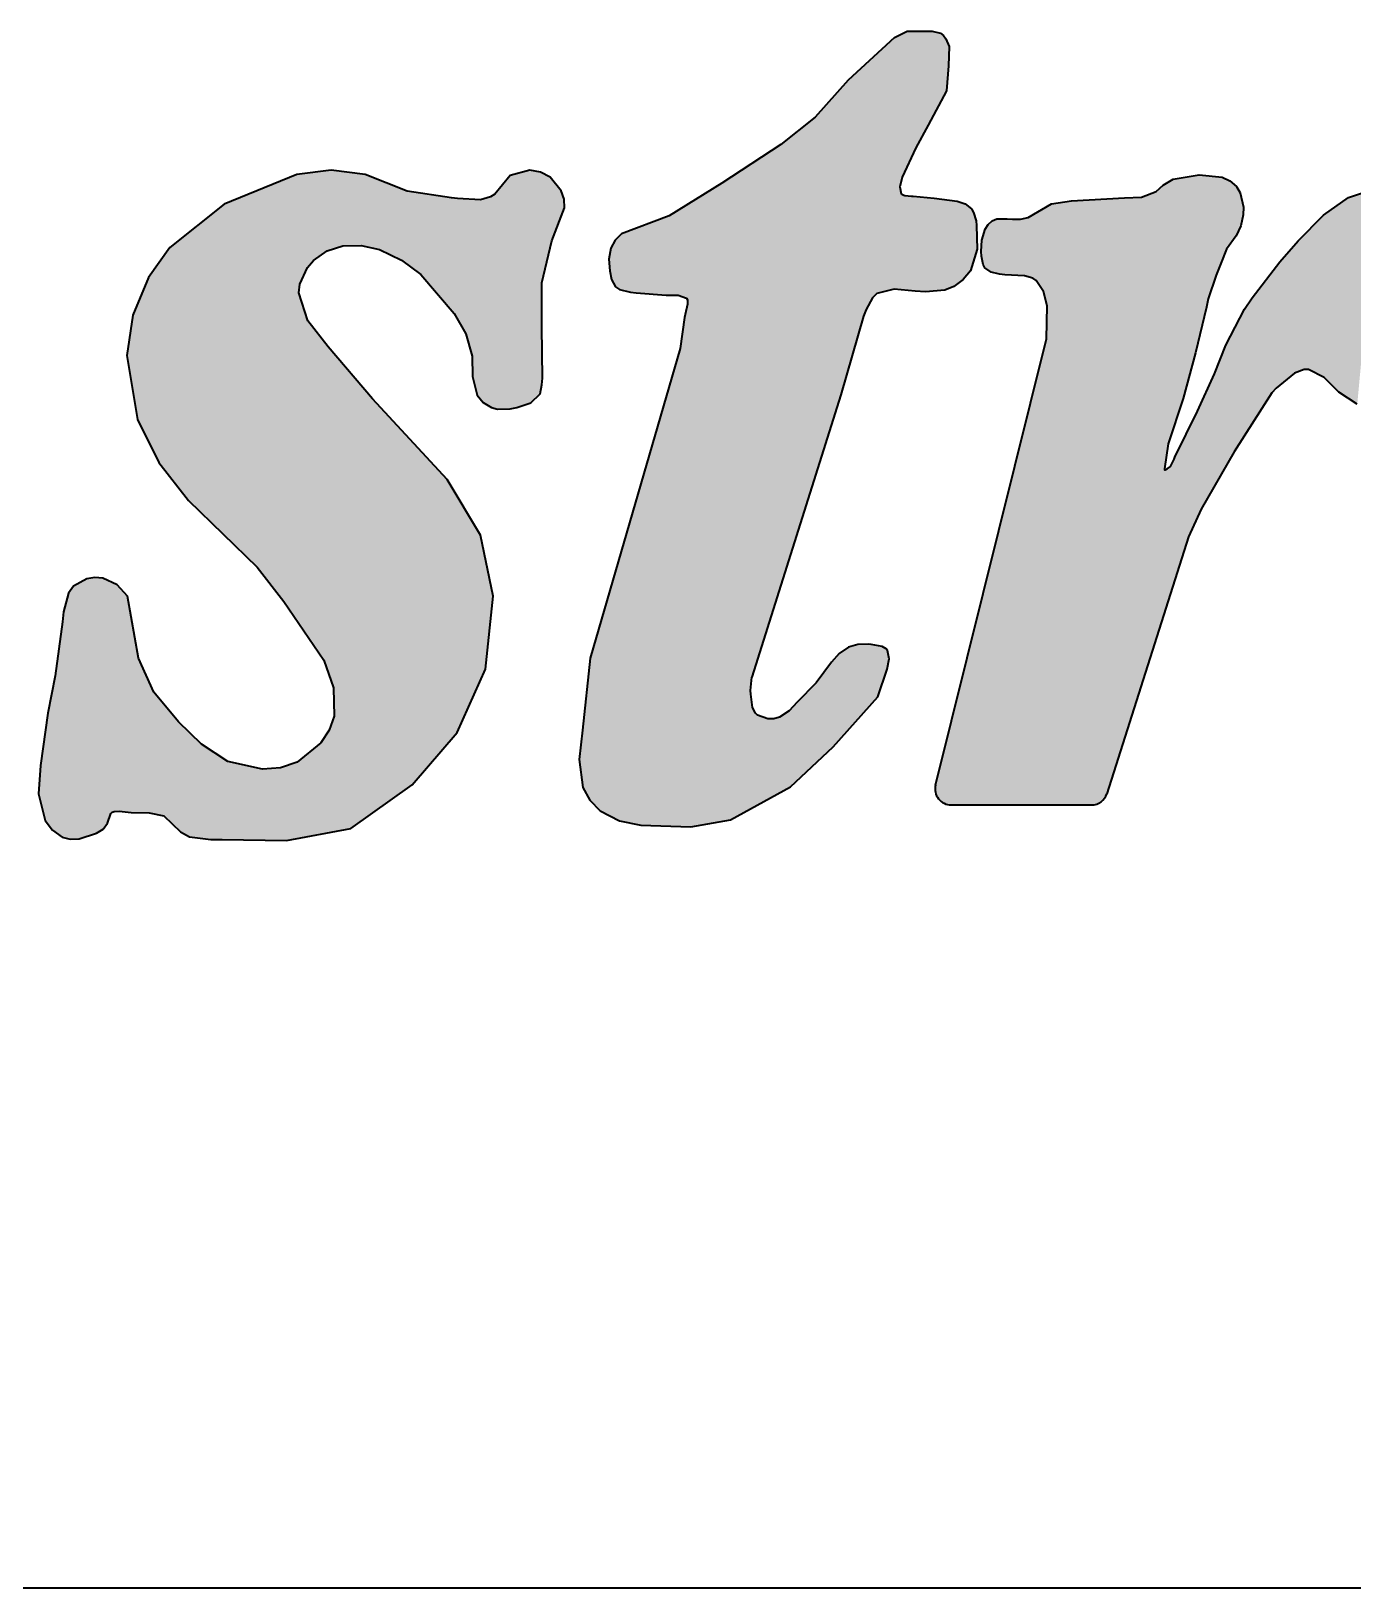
# Model space of a CAD drawing. Extents: x 23 to 417, y 3 to 294.
# Drawn here: x 304.883 to 306.885, y 38.237 to 40.595 of the extents above; entities that cross this region are included whole.
import ezdxf

# ---------------------------------------------------------------- set-up
doc = ezdxf.new("R2010")
doc.units = 0

msp = doc.modelspace()

# ---------------------------------------------------------------- linework, layer by layer
at = {"color": 6, "lineweight": 35, "ltscale": 0.017405}
msp.add_line((306.2531, 39.4533), (306.4212, 40.1289), dxfattribs=at)
msp.add_line((306.2531, 39.4533), (306.4212, 40.1289), dxfattribs=at)
at = {"color": 6, "lineweight": 35, "ltscale": 0.012203}
msp.add_line((305.8661, 40.1142), (305.7299, 39.6454), dxfattribs=at)
msp.add_line((305.8661, 40.1142), (305.7299, 39.6454), dxfattribs=at)
at = {"color": 6, "lineweight": 35, "ltscale": 0.011218}
msp.add_line((306.1098, 40.0444), (305.9748, 39.6165), dxfattribs=at)
msp.add_line((306.1098, 40.0444), (305.9748, 39.6165), dxfattribs=at)
at = {"color": 6, "lineweight": 35, "ltscale": 0.010206}
msp.add_line((306.636, 39.8292), (306.5125, 39.4401), dxfattribs=at)
msp.add_line((306.636, 39.8292), (306.5125, 39.4401), dxfattribs=at)
at = {"color": 6, "lineweight": 35, "ltscale": 0.005319}
msp.add_line((306.2766, 39.4232), (306.4894, 39.4232), dxfattribs=at)
msp.add_line((306.2766, 39.4232), (306.4894, 39.4232), dxfattribs=at)
at = {"color": 7, "lineweight": 35}
msp.add_line((250.7625, 38.2375), (337.7625, 38.2375), dxfattribs=at)
at = {"color": 6, "lineweight": 35}
for points in [[(306.1906, 40.5854), (306.1209, 40.5207), (306.0707, 40.4648), (306.0189, 40.4233), (305.9294, 40.3646), (305.8498, 40.3155), (305.7773, 40.2881), (305.7678, 40.2783), (305.7612, 40.2666), (305.7583, 40.2499), (305.7597, 40.2318), (305.7624, 40.2187), (305.7682, 40.208), (305.7745, 40.2037), (305.791, 40.1995), (305.7997, 40.1985), (305.845, 40.1953), (305.8634, 40.1953), (305.8761, 40.1905), (305.8772, 40.1881), (305.8776, 40.1817), (305.8738, 40.1657), (305.8726, 40.1616), (305.8661, 40.1142)], [(306.1906, 40.5854), (306.1209, 40.5207), (306.0707, 40.4648), (306.0189, 40.4233), (305.9294, 40.3646), (305.8498, 40.3155), (305.7773, 40.2881), (305.7678, 40.2783), (305.7612, 40.2666), (305.7583, 40.2499), (305.7597, 40.2318), (305.7624, 40.2187), (305.7682, 40.208), (305.7745, 40.2037), (305.791, 40.1995), (305.7997, 40.1985), (305.845, 40.1953), (305.8634, 40.1953), (305.8761, 40.1905), (305.8772, 40.1881), (305.8776, 40.1817), (305.8738, 40.1657), (305.8726, 40.1616), (305.8661, 40.1142)], [(306.1906, 40.5854), (306.2102, 40.595), (306.2336, 40.595), (306.2477, 40.5951), (306.2604, 40.5921), (306.265, 40.5884), (306.2688, 40.5835), (306.2735, 40.5717), (306.2725, 40.5425), (306.2696, 40.5045), (306.2419, 40.4525), (306.2234, 40.4184), (306.2026, 40.3738), (306.1987, 40.3594), (306.2008, 40.3487), (306.2023, 40.3475), (306.2063, 40.3461), (306.2165, 40.3451), (306.2191, 40.345), (306.2509, 40.3419), (306.2859, 40.3378), (306.2979, 40.3333), (306.3074, 40.3258), (306.3107, 40.3205), (306.3143, 40.3077), (306.3152, 40.3008), (306.3161, 40.2648), (306.3058, 40.2323), (306.2947, 40.2187), (306.2806, 40.2084), (306.2673, 40.203), (306.2379, 40.2001), (306.222, 40.2012), (306.1904, 40.2042), (306.1642, 40.1978), (306.1577, 40.1914), (306.148, 40.1736), (306.1441, 40.1636), (306.1098, 40.0444)], [(306.1906, 40.5854), (306.2102, 40.595), (306.2336, 40.595), (306.2477, 40.5951), (306.2604, 40.5921), (306.265, 40.5884), (306.2688, 40.5835), (306.2735, 40.5717), (306.2725, 40.5425), (306.2696, 40.5045), (306.2419, 40.4525), (306.2234, 40.4184), (306.2026, 40.3738), (306.1987, 40.3594), (306.2008, 40.3487), (306.2023, 40.3475), (306.2063, 40.3461), (306.2165, 40.3451), (306.2191, 40.345), (306.2509, 40.3419), (306.2859, 40.3378), (306.2979, 40.3333), (306.3074, 40.3258), (306.3107, 40.3205), (306.3143, 40.3077), (306.3152, 40.3008), (306.3161, 40.2648), (306.3058, 40.2323), (306.2947, 40.2187), (306.2806, 40.2084), (306.2673, 40.203), (306.2379, 40.2001), (306.222, 40.2012), (306.1904, 40.2042), (306.1642, 40.1978), (306.1577, 40.1914), (306.148, 40.1736), (306.1441, 40.1636), (306.1098, 40.0444)], [(306.4212, 40.1289), (306.4218, 40.1792), (306.4165, 40.201), (306.4056, 40.2176), (306.4004, 40.2209), (306.3878, 40.2244), (306.3578, 40.226), (306.3499, 40.2268), (306.3373, 40.2299), (306.3278, 40.2364), (306.3249, 40.2416), (306.3225, 40.2543), (306.3223, 40.2611), (306.3232, 40.2787), (306.3282, 40.2951), (306.3327, 40.3024), (306.3389, 40.308), (306.3456, 40.3106), (306.3614, 40.3108), (306.3696, 40.3101), (306.3819, 40.3103), (306.3934, 40.313), (306.4284, 40.3336), (306.4588, 40.338), (306.5392, 40.3424), (306.5649, 40.3436), (306.5871, 40.352), (306.5978, 40.362), (306.6129, 40.3709), (306.6523, 40.3775), (306.6868, 40.374), (306.6987, 40.3682), (306.7086, 40.3596), (306.7143, 40.3503), (306.7191, 40.3283), (306.7188, 40.3168), (306.7151, 40.3003), (306.7081, 40.2853), (306.6938, 40.2647), (306.6851, 40.2434), (306.6782, 40.2256), (306.666, 40.1898), (306.6631, 40.1769)], [(306.4212, 40.1289), (306.4218, 40.1792), (306.4165, 40.201), (306.4056, 40.2176), (306.4004, 40.2209), (306.3878, 40.2244), (306.3578, 40.226), (306.3499, 40.2268), (306.3373, 40.2299), (306.3278, 40.2364), (306.3249, 40.2416), (306.3225, 40.2543), (306.3223, 40.2611), (306.3232, 40.2787), (306.3282, 40.2951), (306.3327, 40.3024), (306.3389, 40.308), (306.3456, 40.3106), (306.3614, 40.3108), (306.3696, 40.3101), (306.3819, 40.3103), (306.3934, 40.313), (306.4284, 40.3336), (306.4588, 40.338), (306.5392, 40.3424), (306.5649, 40.3436), (306.5871, 40.352), (306.5978, 40.362), (306.6129, 40.3709), (306.6523, 40.3775), (306.6868, 40.374), (306.6987, 40.3682), (306.7086, 40.3596), (306.7143, 40.3503), (306.7191, 40.3283), (306.7188, 40.3168), (306.7151, 40.3003), (306.7081, 40.2853), (306.6938, 40.2647), (306.6851, 40.2434), (306.6782, 40.2256), (306.666, 40.1898), (306.6631, 40.1769)], [(306.721, 40.1738), (306.7325, 40.1911), (306.7744, 40.2457), (306.8022, 40.2777), (306.8406, 40.3164), (306.8783, 40.3431), (306.922, 40.3575)], [(306.721, 40.1738), (306.7325, 40.1911), (306.7744, 40.2457), (306.8022, 40.2777), (306.8406, 40.3164), (306.8783, 40.3431), (306.922, 40.3575)], [(306.6631, 40.1769), (306.6466, 40.1078), (306.6281, 40.0385), (306.6052, 39.9703), (306.5999, 39.9323), (306.5996, 39.9311), (306.5998, 39.9305), (306.6007, 39.9307), (306.6008, 39.9307), (306.604, 39.932), (306.6088, 39.9358), (306.6144, 39.9467), (306.6154, 39.9497), (306.6496, 40.0193), (306.6752, 40.0759), (306.6924, 40.1193), (306.721, 40.1738)], [(306.6631, 40.1769), (306.6466, 40.1078), (306.6281, 40.0385), (306.6052, 39.9703), (306.5999, 39.9323), (306.5996, 39.9311), (306.5998, 39.9305), (306.6007, 39.9307), (306.6008, 39.9307), (306.604, 39.932), (306.6088, 39.9358), (306.6144, 39.9467), (306.6154, 39.9497), (306.6496, 40.0193), (306.6752, 40.0759), (306.6924, 40.1193), (306.721, 40.1738)], [(306.8916, 40.03), (306.8637, 40.0484), (306.8415, 40.0703), (306.8179, 40.0828), (306.811, 40.0825), (306.7967, 40.077), (306.7686, 40.0542), (306.7623, 40.0474), (306.7051, 39.9581), (306.6551, 39.8712), (306.636, 39.8292)], [(306.8916, 40.03), (306.8637, 40.0484), (306.8415, 40.0703), (306.8179, 40.0828), (306.811, 40.0825), (306.7967, 40.077), (306.7686, 40.0542), (306.7623, 40.0474), (306.7051, 39.9581), (306.6551, 39.8712), (306.636, 39.8292)], [(305.7299, 39.6454), (305.7182, 39.5363), (305.7133, 39.4921), (305.719, 39.4498), (305.7296, 39.4302), (305.7451, 39.4141), (305.7742, 39.3993), (305.8069, 39.3925), (305.8823, 39.3902), (305.9427, 39.4007), (306.0336, 39.4506), (306.0978, 39.511), (306.1656, 39.587), (306.1798, 39.6287), (306.1827, 39.6442), (306.1805, 39.657), (306.1783, 39.6595), (306.1721, 39.6631), (306.1555, 39.6663), (306.1512, 39.6665), (306.1354, 39.6661), (306.1214, 39.6621), (306.1073, 39.6525), (306.0952, 39.6396), (306.0721, 39.608), (306.0434, 39.579), (306.0312, 39.5657), (306.0167, 39.5559), (306.008, 39.5537), (305.999, 39.5535), (305.9833, 39.5592), (305.9802, 39.5624), (305.976, 39.5706), (305.9731, 39.5911), (305.973, 39.5965), (305.9748, 39.6165)], [(305.7299, 39.6454), (305.7182, 39.5363), (305.7133, 39.4921), (305.719, 39.4498), (305.7296, 39.4302), (305.7451, 39.4141), (305.7742, 39.3993), (305.8069, 39.3925), (305.8823, 39.3902), (305.9427, 39.4007), (306.0336, 39.4506), (306.0978, 39.511), (306.1656, 39.587), (306.1798, 39.6287), (306.1827, 39.6442), (306.1805, 39.657), (306.1783, 39.6595), (306.1721, 39.6631), (306.1555, 39.6663), (306.1512, 39.6665), (306.1354, 39.6661), (306.1214, 39.6621), (306.1073, 39.6525), (306.0952, 39.6396), (306.0721, 39.608), (306.0434, 39.579), (306.0312, 39.5657), (306.0167, 39.5559), (306.008, 39.5537), (305.999, 39.5535), (305.9833, 39.5592), (305.9802, 39.5624), (305.976, 39.5706), (305.9731, 39.5911), (305.973, 39.5965), (305.9748, 39.6165)]]:
    msp.add_lwpolyline(points, dxfattribs=at)
msp.add_lwpolyline([(305.658, 40.0697), (305.6568, 40.1471), (305.6569, 40.2137), (305.6717, 40.2775), (305.6913, 40.3277), (305.6904, 40.3405), (305.6863, 40.353), (305.6693, 40.3739), (305.6547, 40.3815), (305.6384, 40.3846), (305.6089, 40.3763), (305.5854, 40.3482), (305.5791, 40.344), (305.5641, 40.3398), (305.5289, 40.3415), (305.5199, 40.3426), (305.4528, 40.3528), (305.3893, 40.3779), (305.3379, 40.3845), (305.2857, 40.3779), (305.1759, 40.3332), (305.0935, 40.2673), (305.0614, 40.2218), (305.0377, 40.1647), (305.0282, 40.1037), (305.0444, 40.0067), (305.0768, 39.9416), (305.1219, 39.8843), (305.2258, 39.7831), (305.2661, 39.7313), (305.3269, 39.6422), (305.3415, 39.6006), (305.3421, 39.5578), (305.3346, 39.5366), (305.3222, 39.5172), (305.2865, 39.4882), (305.2609, 39.4796), (305.2338, 39.4773), (305.1813, 39.4892), (305.1415, 39.5151), (305.1068, 39.5492), (305.0692, 39.5942), (305.046, 39.6457), (305.0294, 39.7396), (305.0136, 39.7567), (304.992, 39.7665), (304.9799, 39.7674), (304.9679, 39.7657), (304.9477, 39.7547), (304.9399, 39.7437), (304.9327, 39.7156), (304.9312, 39.7005), (304.9196, 39.6188), (304.9089, 39.5623), (304.8974, 39.483), (304.8948, 39.4401), (304.9048, 39.3998), (304.9157, 39.3849), (304.9303, 39.3745), (304.9427, 39.3714), (304.956, 39.3717), (304.9823, 39.3802), (304.9923, 39.3866), (304.9991, 39.3957), (305.0041, 39.41), (305.0063, 39.4122), (305.0093, 39.4134), (305.0168, 39.414), (305.0348, 39.4117), (305.0621, 39.4113), (305.0842, 39.4067), (305.1094, 39.3823), (305.1233, 39.3749), (305.1558, 39.3708), (305.1729, 39.371), (305.2703, 39.3693), (305.3677, 39.3876), (305.4607, 39.4536), (305.5286, 39.5327), (305.5714, 39.6288), (305.5833, 39.7396), (305.5639, 39.8315), (305.5135, 39.9159), (305.4006, 40.038), (305.3333, 40.1171), (305.3026, 40.1561), (305.2886, 40.1988), (305.2905, 40.2119), (305.3022, 40.237), (305.3112, 40.2477), (305.3317, 40.2622), (305.3553, 40.2698), (305.3834, 40.2705), (305.411, 40.2643), (305.4442, 40.2484), (305.4735, 40.2263), (305.5242, 40.1672), (305.5416, 40.1364), (305.5511, 40.1026), (305.5519, 40.0719), (305.5587, 40.0436), (305.5681, 40.0326), (305.5806, 40.025), (305.5896, 40.0226), (305.6087, 40.023), (305.6188, 40.025), (305.6404, 40.0322), (305.6543, 40.0459), (305.6567, 40.0594)], close=True, dxfattribs=at)
msp.add_lwpolyline([(305.658, 40.0697), (305.6568, 40.1471), (305.6569, 40.2137), (305.6717, 40.2775), (305.6913, 40.3277), (305.6904, 40.3405), (305.6863, 40.353), (305.6693, 40.3739), (305.6547, 40.3815), (305.6384, 40.3846), (305.6089, 40.3763), (305.5854, 40.3482), (305.5791, 40.344), (305.5641, 40.3398), (305.5289, 40.3415), (305.5199, 40.3426), (305.4528, 40.3528), (305.3893, 40.3779), (305.3379, 40.3845), (305.2857, 40.3779), (305.1759, 40.3332), (305.0935, 40.2673), (305.0614, 40.2218), (305.0377, 40.1647), (305.0282, 40.1037), (305.0444, 40.0067), (305.0768, 39.9416), (305.1219, 39.8843), (305.2258, 39.7831), (305.2661, 39.7313), (305.3269, 39.6422), (305.3415, 39.6006), (305.3421, 39.5578), (305.3346, 39.5366), (305.3222, 39.5172), (305.2865, 39.4882), (305.2609, 39.4796), (305.2338, 39.4773), (305.1813, 39.4892), (305.1415, 39.5151), (305.1068, 39.5492), (305.0692, 39.5942), (305.046, 39.6457), (305.0294, 39.7396), (305.0136, 39.7567), (304.992, 39.7665), (304.9799, 39.7674), (304.9679, 39.7657), (304.9477, 39.7547), (304.9399, 39.7437), (304.9327, 39.7156), (304.9312, 39.7005), (304.9196, 39.6188), (304.9089, 39.5623), (304.8974, 39.483), (304.8948, 39.4401), (304.9048, 39.3998), (304.9157, 39.3849), (304.9303, 39.3745), (304.9427, 39.3714), (304.956, 39.3717), (304.9823, 39.3802), (304.9923, 39.3866), (304.9991, 39.3957), (305.0041, 39.41), (305.0063, 39.4122), (305.0093, 39.4134), (305.0168, 39.414), (305.0348, 39.4117), (305.0621, 39.4113), (305.0842, 39.4067), (305.1094, 39.3823), (305.1233, 39.3749), (305.1558, 39.3708), (305.1729, 39.371), (305.2703, 39.3693), (305.3677, 39.3876), (305.4607, 39.4536), (305.5286, 39.5327), (305.5714, 39.6288), (305.5833, 39.7396), (305.5639, 39.8315), (305.5135, 39.9159), (305.4006, 40.038), (305.3333, 40.1171), (305.3026, 40.1561), (305.2886, 40.1988), (305.2905, 40.2119), (305.3022, 40.237), (305.3112, 40.2477), (305.3317, 40.2622), (305.3553, 40.2698), (305.3834, 40.2705), (305.411, 40.2643), (305.4442, 40.2484), (305.4735, 40.2263), (305.5242, 40.1672), (305.5416, 40.1364), (305.5511, 40.1026), (305.5519, 40.0719), (305.5587, 40.0436), (305.5681, 40.0326), (305.5806, 40.025), (305.5896, 40.0226), (305.6087, 40.023), (305.6188, 40.025), (305.6404, 40.0322), (305.6543, 40.0459), (305.6567, 40.0594)], close=True, dxfattribs=at)
for centre, start, end in [((306.2766, 39.4474), 166.0251, 270), ((306.2766, 39.4474), 166.0251, 270), ((306.4894, 39.4474), 270, 342.3957), ((306.4894, 39.4474), 270, 342.3957)]:
    msp.add_arc(centre, 0.0242, start, end, dxfattribs=at)
at = {"color": 6, "lineweight": 5}
for points in [[(306.1906, 40.5854), (306.1209, 40.5207), (306.148, 40.1736), (306.1441, 40.1636)], [(306.1906, 40.5854), (306.1441, 40.1636), (306.1209, 40.5207)], [(306.1906, 40.5854), (306.1577, 40.1914), (306.1441, 40.1636), (306.148, 40.1736)], [(306.1906, 40.5854), (306.148, 40.1736), (306.1642, 40.1978), (306.1577, 40.1914)], [(306.1906, 40.5854), (306.1904, 40.2042), (306.1577, 40.1914), (306.1642, 40.1978)], [(306.1906, 40.5854), (306.1642, 40.1978), (306.1987, 40.3594), (306.1904, 40.2042)], [(306.1906, 40.5854), (306.2102, 40.595), (306.1904, 40.2042), (306.1987, 40.3594)], [(306.1906, 40.5854), (306.1987, 40.3594), (306.2102, 40.595)], [(306.1987, 40.3594), (306.2026, 40.3738), (306.2102, 40.595), (306.2234, 40.4184)], [(306.2102, 40.595), (306.2026, 40.3738), (306.1987, 40.3594)], [(306.2336, 40.595), (306.2234, 40.4184), (306.2102, 40.595), (306.2026, 40.3738)], [(306.2102, 40.595), (306.2234, 40.4184), (306.2336, 40.595), (306.2419, 40.4525)], [(306.2477, 40.5951), (306.2419, 40.4525), (306.2336, 40.595), (306.2234, 40.4184)], [(306.2336, 40.595), (306.2419, 40.4525), (306.2477, 40.5951)], [(306.2696, 40.5045), (306.2604, 40.5921), (306.2419, 40.4525), (306.2477, 40.5951)], [(306.2696, 40.5045), (306.2419, 40.4525), (306.2604, 40.5921), (306.2477, 40.5951)], [(306.2696, 40.5045), (306.2688, 40.5835), (306.2604, 40.5921), (306.265, 40.5884)], [(306.2696, 40.5045), (306.2604, 40.5921), (306.2688, 40.5835), (306.265, 40.5884)], [(306.2696, 40.5045), (306.2725, 40.5425), (306.2688, 40.5835), (306.2735, 40.5717)], [(306.2696, 40.5045), (306.2688, 40.5835), (306.2725, 40.5425), (306.2735, 40.5717)], [(306.1098, 40.0444), (306.1441, 40.1636), (306.0707, 40.4648), (306.1209, 40.5207)], [(306.1098, 40.0444), (306.0707, 40.4648), (306.1441, 40.1636), (306.1209, 40.5207)], [(306.1098, 40.0444), (306.0707, 40.4648), (305.9748, 39.6165), (306.0189, 40.4233)], [(306.1098, 40.0444), (305.9748, 39.6165), (306.0707, 40.4648), (306.0189, 40.4233)], [(305.9427, 39.4007), (305.8823, 39.3902), (306.0189, 40.4233), (305.9294, 40.3646)], [(305.9294, 40.3646), (305.9427, 39.4007), (306.0189, 40.4233), (305.973, 39.5965)], [(305.9427, 39.4007), (306.0189, 40.4233), (305.9731, 39.5911), (305.973, 39.5965)], [(306.0189, 40.4233), (305.973, 39.5965), (305.9748, 39.6165)], [(305.973, 39.5965), (306.0189, 40.4233), (305.9748, 39.6165)], [(305.2857, 40.3779), (305.1759, 40.3332), (305.2661, 39.7313), (305.2258, 39.7831)], [(305.2857, 40.3779), (305.1759, 40.3332), (305.2661, 39.7313), (305.2258, 39.7831)], [(305.2857, 40.3779), (305.2661, 39.7313), (305.2905, 40.2119), (305.2886, 40.1988)], [(305.2857, 40.3779), (305.2661, 39.7313), (305.2905, 40.2119), (305.2886, 40.1988)], [(305.3379, 40.3845), (305.2857, 40.3779), (305.3022, 40.237), (305.2905, 40.2119)], [(305.3379, 40.3845), (305.2857, 40.3779), (305.3022, 40.237), (305.2905, 40.2119)], [(305.3379, 40.3845), (305.3022, 40.237), (305.3317, 40.2622), (305.3112, 40.2477)], [(305.3379, 40.3845), (305.3022, 40.237), (305.3317, 40.2622), (305.3112, 40.2477)], [(305.3379, 40.3845), (305.3317, 40.2622), (305.3553, 40.2698)], [(305.3379, 40.3845), (305.3317, 40.2622), (305.3553, 40.2698)], [(305.3893, 40.3779), (305.3379, 40.3845), (305.3834, 40.2705), (305.3553, 40.2698)], [(305.3893, 40.3779), (305.3379, 40.3845), (305.3834, 40.2705), (305.3553, 40.2698)], [(305.3893, 40.3779), (305.3834, 40.2705), (305.4528, 40.3528), (305.411, 40.2643)], [(305.3893, 40.3779), (305.3834, 40.2705), (305.4528, 40.3528), (305.411, 40.2643)], [(305.5854, 40.3482), (305.5896, 40.0226), (305.6089, 40.3763)], [(305.5854, 40.3482), (305.5896, 40.0226), (305.6089, 40.3763)], [(305.5896, 40.0226), (305.6087, 40.023), (305.6089, 40.3763), (305.6188, 40.025)], [(305.5896, 40.0226), (305.6087, 40.023), (305.6089, 40.3763), (305.6188, 40.025)], [(305.6089, 40.3763), (305.6188, 40.025), (305.6384, 40.3846), (305.6404, 40.0322)], [(305.6089, 40.3763), (305.6188, 40.025), (305.6384, 40.3846), (305.6404, 40.0322)], [(305.6384, 40.3846), (305.6404, 40.0322), (305.6547, 40.3815), (305.6543, 40.0459)], [(305.6384, 40.3846), (305.6404, 40.0322), (305.6547, 40.3815), (305.6543, 40.0459)], [(305.6547, 40.3815), (305.6543, 40.0459), (305.6567, 40.0594)], [(305.6547, 40.3815), (305.6543, 40.0459), (305.6567, 40.0594)], [(305.6567, 40.0594), (305.6568, 40.1471), (305.6547, 40.3815), (305.6569, 40.2137)], [(305.6547, 40.3815), (305.6569, 40.2137), (305.6693, 40.3739), (305.6717, 40.2775)], [(305.6567, 40.0594), (305.6568, 40.1471), (305.6547, 40.3815), (305.6569, 40.2137)], [(305.6547, 40.3815), (305.6569, 40.2137), (305.6693, 40.3739), (305.6717, 40.2775)], [(305.6693, 40.3739), (305.6717, 40.2775), (305.6863, 40.353), (305.6913, 40.3277)], [(305.6693, 40.3739), (305.6717, 40.2775), (305.6863, 40.353), (305.6913, 40.3277)], [(305.9294, 40.3646), (305.8498, 40.3155), (305.8761, 40.1905), (305.8634, 40.1953)], [(305.9294, 40.3646), (305.8634, 40.1953), (305.8498, 40.3155)], [(305.9294, 40.3646), (305.8772, 40.1881), (305.8634, 40.1953), (305.8761, 40.1905)], [(305.9294, 40.3646), (305.8761, 40.1905), (305.8776, 40.1817), (305.8772, 40.1881)], [(305.9294, 40.3646), (305.8823, 39.3902), (305.8772, 40.1881), (305.8776, 40.1817)], [(305.8776, 40.1817), (305.8823, 39.3902), (305.9294, 40.3646), (305.9427, 39.4007)], [(306.5996, 39.9311), (306.5978, 40.362), (306.5649, 40.3436), (306.5871, 40.352)], [(306.5996, 39.9311), (306.5871, 40.352), (306.6129, 40.3709), (306.5978, 40.362)], [(306.6129, 40.3709), (306.5978, 40.362), (306.5999, 39.9323), (306.5996, 39.9311)], [(306.5996, 39.9311), (306.6129, 40.3709), (306.5999, 39.9323)], [(306.6129, 40.3709), (306.6052, 39.9703), (306.5999, 39.9323)], [(306.6129, 40.3709), (306.5999, 39.9323), (306.6281, 40.0385), (306.6052, 39.9703)], [(306.6129, 40.3709), (306.6523, 40.3775), (306.6052, 39.9703), (306.6281, 40.0385)], [(306.6129, 40.3709), (306.6281, 40.0385), (306.6523, 40.3775)], [(306.6523, 40.3775), (306.6466, 40.1078), (306.6281, 40.0385)], [(306.6281, 40.0385), (306.6466, 40.1078), (306.6523, 40.3775), (306.6631, 40.1769)], [(306.6868, 40.374), (306.6631, 40.1769), (306.6523, 40.3775), (306.6466, 40.1078)], [(306.6523, 40.3775), (306.6631, 40.1769), (306.6868, 40.374), (306.666, 40.1898)], [(306.6782, 40.2256), (306.666, 40.1898), (306.6868, 40.374), (306.6631, 40.1769)], [(306.6868, 40.374), (306.666, 40.1898), (306.6782, 40.2256)], [(306.6868, 40.374), (306.6851, 40.2434), (306.6782, 40.2256)], [(306.6782, 40.2256), (306.6851, 40.2434), (306.6868, 40.374), (306.6938, 40.2647)], [(306.6987, 40.3682), (306.6938, 40.2647), (306.6868, 40.374), (306.6851, 40.2434)], [(306.6868, 40.374), (306.6938, 40.2647), (306.6987, 40.3682), (306.7081, 40.2853)], [(306.7086, 40.3596), (306.7081, 40.2853), (306.6987, 40.3682), (306.6938, 40.2647)], [(306.6987, 40.3682), (306.7081, 40.2853), (306.7086, 40.3596)], [(305.411, 40.2643), (305.4442, 40.2484), (305.4528, 40.3528), (305.4735, 40.2263)], [(305.411, 40.2643), (305.4442, 40.2484), (305.4528, 40.3528), (305.4735, 40.2263)], [(305.4528, 40.3528), (305.4735, 40.2263), (305.5199, 40.3426), (305.5242, 40.1672)], [(305.4528, 40.3528), (305.4735, 40.2263), (305.5199, 40.3426), (305.5242, 40.1672)], [(305.5199, 40.3426), (305.5242, 40.1672), (305.5289, 40.3415), (305.5416, 40.1364)], [(305.5199, 40.3426), (305.5242, 40.1672), (305.5289, 40.3415), (305.5416, 40.1364)], [(305.5289, 40.3415), (305.5416, 40.1364), (305.5641, 40.3398), (305.5511, 40.1026)], [(305.5289, 40.3415), (305.5416, 40.1364), (305.5641, 40.3398), (305.5511, 40.1026)], [(305.5641, 40.3398), (305.5511, 40.1026), (305.5519, 40.0719)], [(305.5641, 40.3398), (305.5511, 40.1026), (305.5519, 40.0719)], [(305.5519, 40.0719), (305.5587, 40.0436), (305.5641, 40.3398), (305.5681, 40.0326)], [(305.5519, 40.0719), (305.5587, 40.0436), (305.5641, 40.3398), (305.5681, 40.0326)], [(305.5641, 40.3398), (305.5681, 40.0326), (305.5791, 40.344), (305.5806, 40.025)], [(305.5641, 40.3398), (305.5681, 40.0326), (305.5791, 40.344), (305.5806, 40.025)], [(305.5791, 40.344), (305.5806, 40.025), (305.5854, 40.3482), (305.5896, 40.0226)], [(305.5791, 40.344), (305.5806, 40.025), (305.5854, 40.3482), (305.5896, 40.0226)], [(305.6863, 40.353), (305.6913, 40.3277), (305.6904, 40.3405)], [(305.6863, 40.353), (305.6913, 40.3277), (305.6904, 40.3405)], [(306.222, 40.2012), (306.2008, 40.3487), (306.1904, 40.2042), (306.1987, 40.3594)], [(306.222, 40.2012), (306.1904, 40.2042), (306.2008, 40.3487), (306.1987, 40.3594)], [(306.222, 40.2012), (306.2063, 40.3461), (306.2008, 40.3487), (306.2023, 40.3475)], [(306.222, 40.2012), (306.2008, 40.3487), (306.2063, 40.3461), (306.2023, 40.3475)], [(306.222, 40.2012), (306.2191, 40.345), (306.2063, 40.3461), (306.2165, 40.3451)], [(306.222, 40.2012), (306.2063, 40.3461), (306.2191, 40.345), (306.2165, 40.3451)], [(306.2509, 40.3419), (306.2191, 40.345), (306.2379, 40.2001), (306.222, 40.2012)], [(306.2509, 40.3419), (306.2379, 40.2001), (306.2191, 40.345), (306.222, 40.2012)], [(306.2509, 40.3419), (306.2379, 40.2001), (306.2859, 40.3378), (306.2673, 40.203)], [(306.2509, 40.3419), (306.2859, 40.3378), (306.2379, 40.2001), (306.2673, 40.203)], [(306.2673, 40.203), (306.2806, 40.2084), (306.2859, 40.3378), (306.2947, 40.2187)], [(306.2859, 40.3378), (306.2806, 40.2084), (306.2673, 40.203)], [(306.2979, 40.3333), (306.2947, 40.2187), (306.2859, 40.3378), (306.2806, 40.2084)], [(306.2859, 40.3378), (306.2947, 40.2187), (306.2979, 40.3333), (306.3058, 40.2323)], [(306.4284, 40.3336), (306.4588, 40.338), (306.4218, 40.1792), (306.4894, 39.4232)], [(306.4284, 40.3336), (306.4218, 40.1792), (306.4588, 40.338), (306.4894, 39.4232)], [(306.5392, 40.3424), (306.4894, 39.4232), (306.4588, 40.338)], [(306.5392, 40.3424), (306.4588, 40.338), (306.4913, 39.4233), (306.4894, 39.4232)], [(306.5392, 40.3424), (306.4932, 39.4235), (306.4894, 39.4232), (306.4913, 39.4233)], [(306.5392, 40.3424), (306.4913, 39.4233), (306.4951, 39.4239), (306.4932, 39.4235)], [(306.5392, 40.3424), (306.4969, 39.4244), (306.4932, 39.4235), (306.4951, 39.4239)], [(306.5392, 40.3424), (306.4951, 39.4239), (306.4987, 39.425), (306.4969, 39.4244)], [(306.5392, 40.3424), (306.5005, 39.4258), (306.4969, 39.4244), (306.4987, 39.425)], [(306.5392, 40.3424), (306.4987, 39.425), (306.5021, 39.4268), (306.5005, 39.4258)], [(306.5392, 40.3424), (306.5037, 39.4279), (306.5005, 39.4258), (306.5021, 39.4268)], [(306.5392, 40.3424), (306.5021, 39.4268), (306.5052, 39.429), (306.5037, 39.4279)], [(306.5392, 40.3424), (306.5066, 39.4304), (306.5037, 39.4279), (306.5052, 39.429)], [(306.5392, 40.3424), (306.5052, 39.429), (306.5079, 39.4318), (306.5066, 39.4304)], [(306.5392, 40.3424), (306.5091, 39.4333), (306.5066, 39.4304), (306.5079, 39.4318)], [(306.5392, 40.3424), (306.5079, 39.4318), (306.5101, 39.4349), (306.5091, 39.4333)], [(306.5392, 40.3424), (306.5111, 39.4365), (306.5091, 39.4333), (306.5101, 39.4349)], [(306.5392, 40.3424), (306.5101, 39.4349), (306.5119, 39.4383), (306.5111, 39.4365)], [(306.5392, 40.3424), (306.5125, 39.4401), (306.5111, 39.4365), (306.5119, 39.4383)], [(306.5392, 40.3424), (306.5119, 39.4383), (306.5125, 39.4401)], [(306.5996, 39.9311), (306.5649, 40.3436), (306.5125, 39.4401), (306.5392, 40.3424)], [(306.5996, 39.9311), (306.5998, 39.9305), (306.5392, 40.3424), (306.5125, 39.4401)], [(306.5996, 39.9311), (306.5392, 40.3424), (306.5871, 40.352), (306.5649, 40.3436)], [(306.7151, 40.3003), (306.7081, 40.2853), (306.7143, 40.3503), (306.7086, 40.3596)], [(306.7151, 40.3003), (306.7143, 40.3503), (306.7081, 40.2853), (306.7086, 40.3596)], [(306.7151, 40.3003), (306.7143, 40.3503), (306.7188, 40.3168), (306.7191, 40.3283)], [(306.7151, 40.3003), (306.7188, 40.3168), (306.7143, 40.3503), (306.7191, 40.3283)], [(306.8415, 40.0703), (306.8179, 40.0828), (306.8783, 40.3431), (306.8406, 40.3164)], [(306.8783, 40.3431), (306.8406, 40.3164), (306.8637, 40.0484), (306.8415, 40.0703)], [(306.8415, 40.0703), (306.8783, 40.3431), (306.8637, 40.0484)], [(306.8916, 40.03), (306.8637, 40.0484), (306.922, 40.3575), (306.8783, 40.3431)], [(306.8783, 40.3431), (306.8637, 40.0484), (306.922, 40.3575), (306.8916, 40.03)], [(305.2258, 39.7831), (305.1759, 40.3332), (305.1219, 39.8843), (305.0935, 40.2673)], [(305.2258, 39.7831), (305.1759, 40.3332), (305.1219, 39.8843), (305.0935, 40.2673)], [(305.8498, 40.3155), (305.7773, 40.2881), (305.7997, 40.1985), (305.791, 40.1995)], [(305.8498, 40.3155), (305.7997, 40.1985), (305.7773, 40.2881), (305.791, 40.1995)], [(305.8498, 40.3155), (305.7997, 40.1985), (305.8634, 40.1953), (305.845, 40.1953)], [(305.8498, 40.3155), (305.8634, 40.1953), (305.7997, 40.1985), (305.845, 40.1953)], [(306.3074, 40.3258), (306.3058, 40.2323), (306.2979, 40.3333), (306.2947, 40.2187)], [(306.2979, 40.3333), (306.3058, 40.2323), (306.3074, 40.3258)], [(306.3161, 40.2648), (306.3107, 40.3205), (306.3058, 40.2323), (306.3074, 40.3258)], [(306.3161, 40.2648), (306.3058, 40.2323), (306.3107, 40.3205), (306.3074, 40.3258)], [(306.3161, 40.2648), (306.3152, 40.3008), (306.3107, 40.3205), (306.3143, 40.3077)], [(306.3161, 40.2648), (306.3107, 40.3205), (306.3152, 40.3008), (306.3143, 40.3077)], [(306.4284, 40.3336), (306.4056, 40.2176), (306.3934, 40.313), (306.4004, 40.2209)], [(306.4284, 40.3336), (306.3934, 40.313), (306.4056, 40.2176), (306.4004, 40.2209)], [(306.4284, 40.3336), (306.4218, 40.1792), (306.4056, 40.2176), (306.4165, 40.201)], [(306.4284, 40.3336), (306.4056, 40.2176), (306.4218, 40.1792), (306.4165, 40.201)], [(306.7967, 40.077), (306.8022, 40.2777), (306.811, 40.0825), (306.8406, 40.3164)], [(306.8022, 40.2777), (306.811, 40.0825), (306.8406, 40.3164), (306.8179, 40.0828)], [(306.811, 40.0825), (306.8406, 40.3164), (306.8179, 40.0828)], [(306.8406, 40.3164), (306.8179, 40.0828), (306.8415, 40.0703)], [(306.3249, 40.2416), (306.3225, 40.2543), (306.3282, 40.2951), (306.3232, 40.2787)], [(306.3232, 40.2787), (306.3249, 40.2416), (306.3282, 40.2951)], [(306.3249, 40.2416), (306.3282, 40.2951), (306.3278, 40.2364)], [(306.3249, 40.2416), (306.3278, 40.2364), (306.3282, 40.2951), (306.3373, 40.2299)], [(306.3373, 40.2299), (306.3278, 40.2364), (306.3327, 40.3024), (306.3282, 40.2951)], [(306.3282, 40.2951), (306.3373, 40.2299), (306.3327, 40.3024), (306.3389, 40.308)], [(306.3373, 40.2299), (306.3327, 40.3024), (306.3389, 40.308)], [(306.3499, 40.2268), (306.3373, 40.2299), (306.3456, 40.3106), (306.3389, 40.308)], [(306.3499, 40.2268), (306.3456, 40.3106), (306.3373, 40.2299), (306.3389, 40.308)], [(306.3499, 40.2268), (306.3456, 40.3106), (306.3578, 40.226), (306.3614, 40.3108)], [(306.3499, 40.2268), (306.3578, 40.226), (306.3456, 40.3106), (306.3614, 40.3108)], [(306.3878, 40.2244), (306.3578, 40.226), (306.3696, 40.3101), (306.3614, 40.3108)], [(306.3878, 40.2244), (306.3614, 40.3108), (306.3578, 40.226)], [(306.3878, 40.2244), (306.3819, 40.3103), (306.3614, 40.3108), (306.3696, 40.3101)], [(306.3878, 40.2244), (306.3696, 40.3101), (306.3934, 40.313), (306.3819, 40.3103)], [(306.3878, 40.2244), (306.4004, 40.2209), (306.3819, 40.3103), (306.3934, 40.313)], [(306.3878, 40.2244), (306.3934, 40.313), (306.4004, 40.2209)], [(305.1219, 39.8843), (305.0935, 40.2673), (305.0768, 39.9416), (305.0614, 40.2218)], [(305.1219, 39.8843), (305.0935, 40.2673), (305.0768, 39.9416), (305.0614, 40.2218)], [(305.7678, 40.2783), (305.7624, 40.2187), (305.7612, 40.2666), (305.7597, 40.2318)], [(305.7612, 40.2666), (305.7624, 40.2187), (305.7678, 40.2783), (305.7682, 40.208)], [(305.7773, 40.2881), (305.7682, 40.208), (305.7678, 40.2783), (305.7624, 40.2187)], [(305.7678, 40.2783), (305.7682, 40.208), (305.7773, 40.2881), (305.7745, 40.2037)], [(305.791, 40.1995), (305.7745, 40.2037), (305.7773, 40.2881), (305.7682, 40.208)], [(305.7773, 40.2881), (305.7745, 40.2037), (305.791, 40.1995)], [(306.3232, 40.2787), (306.3225, 40.2543), (306.3223, 40.2611)], [(306.3232, 40.2787), (306.3223, 40.2611), (306.3249, 40.2416), (306.3225, 40.2543)], [(306.7686, 40.0542), (306.7744, 40.2457), (306.7967, 40.077), (306.8022, 40.2777)], [(306.7744, 40.2457), (306.7967, 40.077), (306.8022, 40.2777), (306.811, 40.0825)], [(305.7583, 40.2499), (305.7597, 40.2318), (305.7612, 40.2666), (305.7624, 40.2187)], [(305.7612, 40.2666), (305.7597, 40.2318), (305.7583, 40.2499)], [(306.7744, 40.2457), (306.7325, 40.1911), (306.7623, 40.0474), (306.721, 40.1738)], [(306.7623, 40.0474), (306.7325, 40.1911), (306.7686, 40.0542), (306.7744, 40.2457)], [(306.7623, 40.0474), (306.7686, 40.0542), (306.7744, 40.2457), (306.7967, 40.077)], [(305.0768, 39.9416), (305.0614, 40.2218), (305.0444, 40.0067), (305.0377, 40.1647)], [(305.0768, 39.9416), (305.0614, 40.2218), (305.0444, 40.0067), (305.0377, 40.1647)], [(305.2886, 40.1988), (305.2661, 39.7313), (305.3269, 39.6422)], [(305.2886, 40.1988), (305.2661, 39.7313), (305.3269, 39.6422)], [(305.3269, 39.6422), (305.3026, 40.1561), (305.2886, 40.1988)], [(305.3269, 39.6422), (305.3026, 40.1561), (305.2886, 40.1988)], [(305.8823, 39.3902), (305.8776, 40.1817), (305.8726, 40.1616), (305.8738, 40.1657)], [(305.8823, 39.3902), (305.8726, 40.1616), (305.8776, 40.1817), (305.8738, 40.1657)], [(306.4212, 40.1289), (306.4218, 40.1792), (306.2766, 39.4232), (306.4894, 39.4232)], [(306.4212, 40.1289), (306.2766, 39.4232), (306.4218, 40.1792), (306.4894, 39.4232)], [(306.7051, 39.9581), (306.6924, 40.1193), (306.721, 40.1738)], [(306.7623, 40.0474), (306.721, 40.1738), (306.7051, 39.9581), (306.6924, 40.1193)], [(306.7623, 40.0474), (306.7051, 39.9581), (306.7325, 40.1911), (306.721, 40.1738)], [(305.0444, 40.0067), (305.0377, 40.1647), (305.0282, 40.1037)], [(305.0444, 40.0067), (305.0377, 40.1647), (305.0282, 40.1037)], [(305.3415, 39.6006), (305.3333, 40.1171), (305.3269, 39.6422), (305.3026, 40.1561)], [(305.3415, 39.6006), (305.3333, 40.1171), (305.3269, 39.6422), (305.3026, 40.1561)], [(305.8823, 39.3902), (305.8726, 40.1616), (305.8069, 39.3925), (305.8661, 40.1142)], [(305.8823, 39.3902), (305.8069, 39.3925), (305.8726, 40.1616), (305.8661, 40.1142)], [(305.658, 40.0697), (305.6568, 40.1471), (305.6567, 40.0594)], [(305.658, 40.0697), (305.6568, 40.1471), (305.6567, 40.0594)], [(306.4212, 40.1289), (306.2542, 39.4383), (306.2531, 39.4533), (306.2534, 39.4405)], [(306.4212, 40.1289), (306.2531, 39.4533), (306.2542, 39.4381), (306.2534, 39.4404)], [(306.4212, 40.1289), (306.2564, 39.434), (306.2542, 39.4383), (306.2552, 39.4361)], [(306.4212, 40.1289), (306.2542, 39.4381), (306.2565, 39.434), (306.2552, 39.436)], [(306.4212, 40.1289), (306.2594, 39.4303), (306.2564, 39.434), (306.2578, 39.4321)], [(306.4212, 40.1289), (306.2565, 39.434), (306.2595, 39.4303), (306.2579, 39.432)], [(306.4212, 40.1289), (306.2631, 39.4273), (306.2594, 39.4303), (306.2612, 39.4287)], [(306.4212, 40.1289), (306.2595, 39.4303), (306.2632, 39.4273), (306.2613, 39.4287)], [(306.4212, 40.1289), (306.2673, 39.425), (306.2631, 39.4273), (306.2652, 39.4261)], [(306.4212, 40.1289), (306.2632, 39.4273), (306.2674, 39.425), (306.2652, 39.426)], [(306.4212, 40.1289), (306.2719, 39.4236), (306.2673, 39.425), (306.2696, 39.4242)], [(306.4212, 40.1289), (306.2674, 39.425), (306.2719, 39.4236), (306.2696, 39.4242)], [(306.4212, 40.1289), (306.2766, 39.4232), (306.2719, 39.4236), (306.2743, 39.4233)], [(306.4212, 40.1289), (306.2719, 39.4236), (306.2766, 39.4232), (306.2743, 39.4233)], [(305.3421, 39.5578), (305.4006, 40.038), (305.3415, 39.6006), (305.3333, 40.1171)], [(305.3421, 39.5578), (305.4006, 40.038), (305.3415, 39.6006), (305.3333, 40.1171)], [(305.8661, 40.1142), (305.7451, 39.4141), (305.7299, 39.6454), (305.7296, 39.4302)], [(305.7299, 39.6454), (305.7451, 39.4141), (305.8661, 40.1142), (305.7742, 39.3993)], [(305.8069, 39.3925), (305.7742, 39.3993), (305.8661, 40.1142), (305.7451, 39.4141)], [(305.8661, 40.1142), (305.7742, 39.3993), (305.8069, 39.3925)], [(306.6551, 39.8712), (306.6752, 40.0759), (306.7051, 39.9581), (306.6924, 40.1193)], [(306.7051, 39.9581), (306.6924, 40.1193), (306.6752, 40.0759)], [(306.636, 39.8292), (306.6496, 40.0193), (306.6551, 39.8712), (306.6752, 40.0759)], [(306.7051, 39.9581), (306.6752, 40.0759), (306.6551, 39.8712), (306.6496, 40.0193)], [(305.3421, 39.5578), (305.3677, 39.3876), (305.4006, 40.038), (305.4607, 39.4536)], [(305.3421, 39.5578), (305.3677, 39.3876), (305.4006, 40.038), (305.4607, 39.4536)], [(305.4006, 40.038), (305.4607, 39.4536), (305.5135, 39.9159), (305.5286, 39.5327)], [(305.4006, 40.038), (305.4607, 39.4536), (305.5135, 39.9159), (305.5286, 39.5327)], [(306.6144, 39.9467), (306.6154, 39.9497), (306.636, 39.8292), (306.6496, 40.0193)], [(306.6551, 39.8712), (306.6496, 40.0193), (306.636, 39.8292), (306.6154, 39.9497)], [(306.636, 39.8292), (306.604, 39.932), (306.6144, 39.9467), (306.6088, 39.9358)], [(306.636, 39.8292), (306.6144, 39.9467), (306.604, 39.932), (306.6088, 39.9358)], [(306.636, 39.8292), (306.6154, 39.9497), (306.6144, 39.9467)], [(305.5135, 39.9159), (305.5286, 39.5327), (305.5639, 39.8315), (305.5714, 39.6288)], [(305.5135, 39.9159), (305.5286, 39.5327), (305.5639, 39.8315), (305.5714, 39.6288)], [(306.5996, 39.9311), (306.5125, 39.4401), (306.5998, 39.9305)], [(306.636, 39.8292), (306.5125, 39.4401), (306.6007, 39.9307), (306.5998, 39.9305)], [(306.636, 39.8292), (306.6007, 39.9307), (306.5125, 39.4401), (306.5998, 39.9305)], [(306.636, 39.8292), (306.6007, 39.9307), (306.604, 39.932), (306.6008, 39.9307)], [(306.636, 39.8292), (306.604, 39.932), (306.6007, 39.9307), (306.6008, 39.9307)], [(305.5639, 39.8315), (305.5714, 39.6288), (305.5833, 39.7396)], [(305.5639, 39.8315), (305.5714, 39.6288), (305.5833, 39.7396)], [(304.9477, 39.7547), (304.9399, 39.7437), (304.956, 39.3717), (304.9427, 39.3714)], [(304.9477, 39.7547), (304.9399, 39.7437), (304.956, 39.3717), (304.9427, 39.3714)], [(304.9477, 39.7547), (304.956, 39.3717), (304.9679, 39.7657)], [(304.9477, 39.7547), (304.956, 39.3717), (304.9679, 39.7657)], [(304.9823, 39.3802), (304.9799, 39.7674), (304.956, 39.3717), (304.9679, 39.7657)], [(304.9823, 39.3802), (304.9799, 39.7674), (304.956, 39.3717), (304.9679, 39.7657)], [(304.9823, 39.3802), (304.9923, 39.3866), (304.9799, 39.7674), (304.992, 39.7665)], [(304.9823, 39.3802), (304.9923, 39.3866), (304.9799, 39.7674), (304.992, 39.7665)], [(305.0136, 39.7567), (304.992, 39.7665), (304.9991, 39.3957), (304.9923, 39.3866)], [(305.0136, 39.7567), (304.992, 39.7665), (304.9991, 39.3957), (304.9923, 39.3866)], [(305.0136, 39.7567), (304.9991, 39.3957), (305.0063, 39.4122), (305.0041, 39.41)], [(305.0136, 39.7567), (304.9991, 39.3957), (305.0063, 39.4122), (305.0041, 39.41)], [(305.0063, 39.4122), (305.0093, 39.4134), (305.0136, 39.7567), (305.0168, 39.414)], [(305.0063, 39.4122), (305.0093, 39.4134), (305.0136, 39.7567), (305.0168, 39.414)], [(305.0136, 39.7567), (305.0168, 39.414), (305.0294, 39.7396), (305.0348, 39.4117)], [(305.0136, 39.7567), (305.0168, 39.414), (305.0294, 39.7396), (305.0348, 39.4117)], [(304.9399, 39.7437), (304.9327, 39.7156), (304.9427, 39.3714), (304.9312, 39.7005)], [(304.9399, 39.7437), (304.9327, 39.7156), (304.9427, 39.3714), (304.9312, 39.7005)], [(305.0294, 39.7396), (305.0348, 39.4117), (305.046, 39.6457), (305.0621, 39.4113)], [(305.0294, 39.7396), (305.0348, 39.4117), (305.046, 39.6457), (305.0621, 39.4113)], [(304.9427, 39.3714), (304.9312, 39.7005), (304.9303, 39.3745), (304.9196, 39.6188)], [(304.9427, 39.3714), (304.9312, 39.7005), (304.9303, 39.3745), (304.9196, 39.6188)], [(306.1656, 39.587), (306.1214, 39.6621), (306.0978, 39.511), (306.1073, 39.6525)], [(306.1656, 39.587), (306.0978, 39.511), (306.1214, 39.6621), (306.1073, 39.6525)], [(306.1656, 39.587), (306.1512, 39.6665), (306.1214, 39.6621), (306.1354, 39.6661)], [(306.1656, 39.587), (306.1214, 39.6621), (306.1512, 39.6665), (306.1354, 39.6661)], [(306.1656, 39.587), (306.1721, 39.6631), (306.1512, 39.6665), (306.1555, 39.6663)], [(306.1656, 39.587), (306.1512, 39.6665), (306.1721, 39.6631), (306.1555, 39.6663)], [(306.1798, 39.6287), (306.1783, 39.6595), (306.1656, 39.587), (306.1721, 39.6631)], [(306.1798, 39.6287), (306.1656, 39.587), (306.1783, 39.6595), (306.1721, 39.6631)], [(306.1798, 39.6287), (306.1827, 39.6442), (306.1783, 39.6595), (306.1805, 39.657)], [(306.1798, 39.6287), (306.1783, 39.6595), (306.1827, 39.6442), (306.1805, 39.657)], [(305.046, 39.6457), (305.0621, 39.4113), (305.0692, 39.5942), (305.0842, 39.4067)], [(305.046, 39.6457), (305.0621, 39.4113), (305.0692, 39.5942), (305.0842, 39.4067)], [(305.7182, 39.5363), (305.7133, 39.4921), (305.7299, 39.6454), (305.719, 39.4498)], [(305.719, 39.4498), (305.7133, 39.4921), (305.7299, 39.6454), (305.7182, 39.5363)], [(305.719, 39.4498), (305.7296, 39.4302), (305.7299, 39.6454), (305.7451, 39.4141)], [(305.7299, 39.6454), (305.7296, 39.4302), (305.719, 39.4498)], [(306.0978, 39.511), (306.1073, 39.6525), (306.0721, 39.608), (306.0952, 39.6396)], [(306.0978, 39.511), (306.0721, 39.608), (306.1073, 39.6525), (306.0952, 39.6396)], [(304.9303, 39.3745), (304.9196, 39.6188), (304.9157, 39.3849), (304.9089, 39.5623)], [(304.9303, 39.3745), (304.9196, 39.6188), (304.9157, 39.3849), (304.9089, 39.5623)], [(306.0978, 39.511), (306.0721, 39.608), (306.0336, 39.4506), (306.0434, 39.579)], [(306.0978, 39.511), (306.0336, 39.4506), (306.0721, 39.608), (306.0434, 39.579)], [(305.0692, 39.5942), (305.0842, 39.4067), (305.1068, 39.5492), (305.1094, 39.3823)], [(305.0692, 39.5942), (305.0842, 39.4067), (305.1068, 39.5492), (305.1094, 39.3823)], [(305.9731, 39.5911), (305.973, 39.5965), (305.976, 39.5706), (305.9427, 39.4007)], [(305.9427, 39.4007), (305.9731, 39.5911), (305.976, 39.5706)], [(304.9157, 39.3849), (304.9089, 39.5623), (304.9048, 39.3998), (304.8974, 39.483)], [(304.9157, 39.3849), (304.9089, 39.5623), (304.9048, 39.3998), (304.8974, 39.483)], [(306.0336, 39.4506), (305.9802, 39.5624), (305.9427, 39.4007), (305.976, 39.5706)], [(306.0336, 39.4506), (305.9427, 39.4007), (305.9802, 39.5624), (305.976, 39.5706)], [(306.0336, 39.4506), (305.999, 39.5535), (305.9802, 39.5624), (305.9833, 39.5592)], [(306.0336, 39.4506), (305.9802, 39.5624), (305.999, 39.5535), (305.9833, 39.5592)], [(306.0336, 39.4506), (306.0434, 39.579), (306.0167, 39.5559), (306.0312, 39.5657)], [(306.0336, 39.4506), (306.0167, 39.5559), (306.0434, 39.579), (306.0312, 39.5657)], [(305.1068, 39.5492), (305.1094, 39.3823), (305.1415, 39.5151)], [(305.1068, 39.5492), (305.1094, 39.3823), (305.1415, 39.5151)], [(305.3677, 39.3876), (305.3421, 39.5578), (305.3222, 39.5172), (305.3346, 39.5366)], [(305.3677, 39.3876), (305.3421, 39.5578), (305.3222, 39.5172), (305.3346, 39.5366)], [(306.0336, 39.4506), (306.0167, 39.5559), (305.999, 39.5535), (306.008, 39.5537)], [(306.0336, 39.4506), (305.999, 39.5535), (306.0167, 39.5559), (306.008, 39.5537)], [(305.1094, 39.3823), (305.1233, 39.3749), (305.1415, 39.5151), (305.1558, 39.3708)], [(305.1094, 39.3823), (305.1233, 39.3749), (305.1415, 39.5151), (305.1558, 39.3708)], [(305.1415, 39.5151), (305.1558, 39.3708), (305.1813, 39.4892), (305.1729, 39.371)], [(305.1415, 39.5151), (305.1558, 39.3708), (305.1813, 39.4892), (305.1729, 39.371)], [(305.3677, 39.3876), (305.3222, 39.5172), (305.2703, 39.3693), (305.2865, 39.4882)], [(305.3677, 39.3876), (305.3222, 39.5172), (305.2703, 39.3693), (305.2865, 39.4882)], [(305.2703, 39.3693), (305.2338, 39.4773), (305.1729, 39.371), (305.1813, 39.4892)], [(305.2703, 39.3693), (305.2338, 39.4773), (305.1729, 39.371), (305.1813, 39.4892)], [(304.9048, 39.3998), (304.8974, 39.483), (304.8948, 39.4401)], [(304.9048, 39.3998), (304.8974, 39.483), (304.8948, 39.4401)], [(305.2703, 39.3693), (305.2865, 39.4882), (305.2338, 39.4773), (305.2609, 39.4796)], [(305.2703, 39.3693), (305.2865, 39.4882), (305.2338, 39.4773), (305.2609, 39.4796)], [(306.2531, 39.4533), (306.2525, 39.4452), (306.2524, 39.4476)], [(306.2531, 39.4533), (306.2524, 39.4474), (306.2529, 39.4427), (306.2525, 39.445)], [(306.2531, 39.4533), (306.2534, 39.4405), (306.2525, 39.4452), (306.2528, 39.4428)], [(306.2531, 39.4533), (306.2529, 39.4427), (306.2534, 39.4404)]]:
    msp.add_solid(points, dxfattribs=at)

doc.saveas('drawing.dxf')
